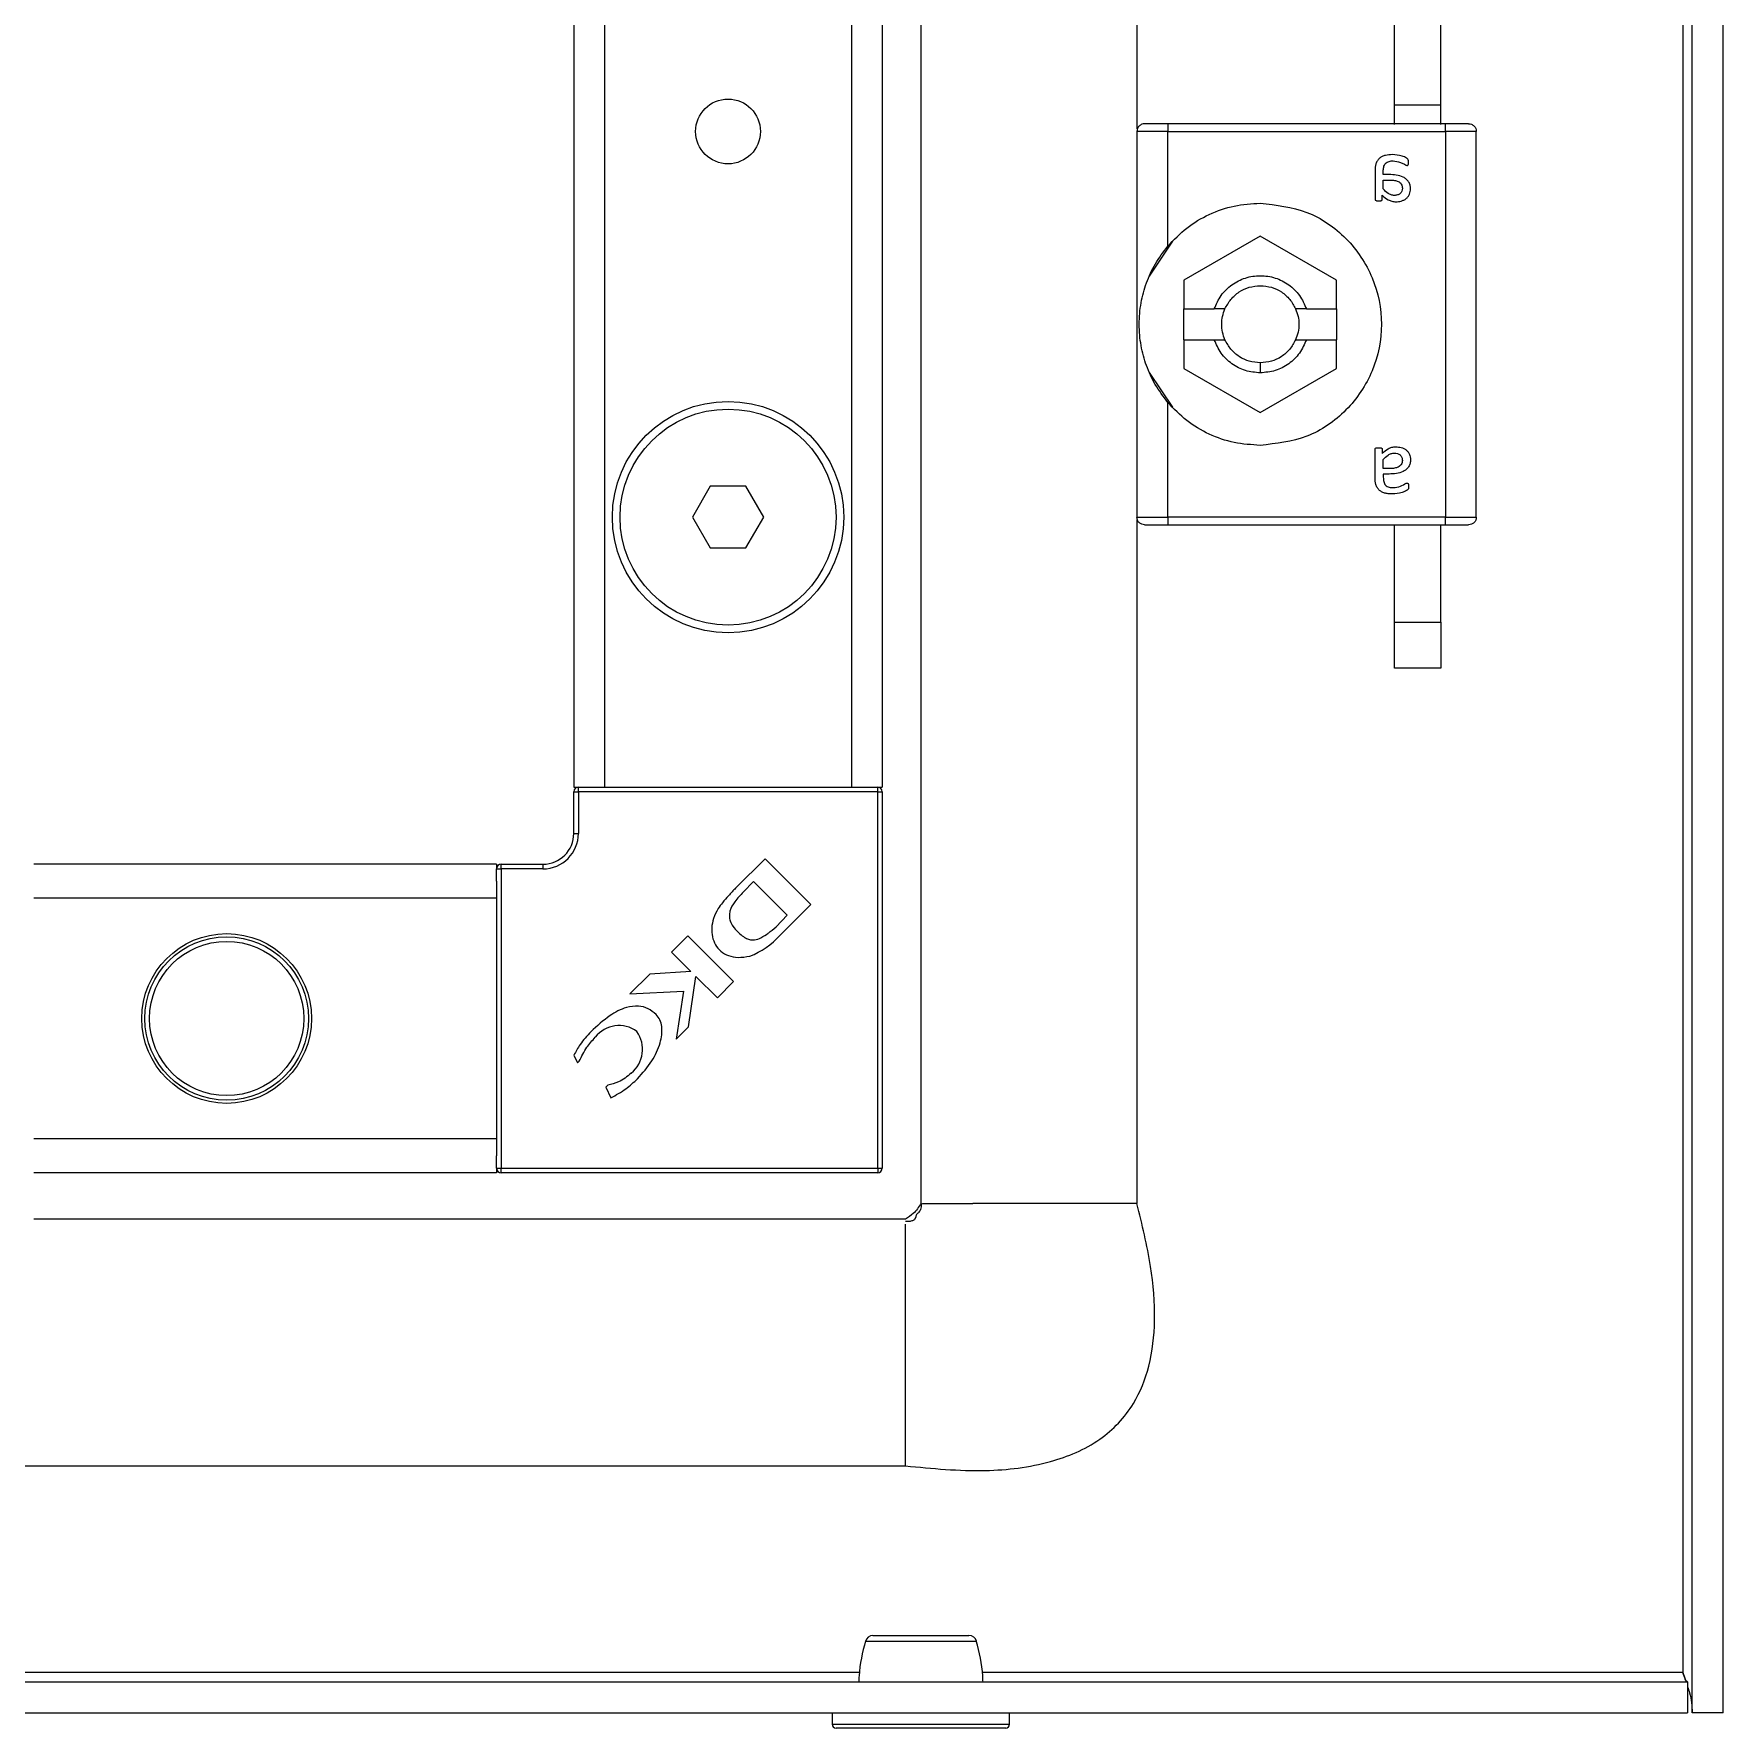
# Model space of a CAD drawing. Header units: millimetres. Extents: x -52 to 1183, y -1011 to 1043.
# Drawn here: x 941.7 to 1051.2, y -876.6 to -766.8 of the extents above; entities that cross this region are included whole.
import ezdxf

# ---------------------------------------------------------------- set-up
doc = ezdxf.new("R2010")
doc.units = ezdxf.units.MM

msp = doc.modelspace()

# ---------------------------------------------------------------- linework, layer by layer
at = {"color": 7, "linetype": 'Continuous', "lineweight": 25}
for p, q in [((1049.23, -875.63), (1049.23, 879.37)), ((1051.23, -875.63), (1051.23, 879.37)), ((999.23, 846.37), (999.23, -842.63)), ((976.73, 819.37), (976.73, -815.63)), ((996.73, 819.37), (996.73, -815.63)), ((1013.23, -753.13), (1013.23, -772.95)), ((1029.93, -771.43), (1029.93, -764.13)), ((1032.93, -771.43), (1032.93, -764.13)), ((1029.93, -772.68), (1029.93, -771.43)), ((1032.93, -772.68), (1032.93, -771.43)), ((1013.23, -773.13), (1013.23, -798.13)), ((1033.23, -772.63), (1015.23, -772.63)), ((1033.83, -772.63), (1033.58, -772.63)), ((1035.23, -798.13), (1035.23, -773.13)), ((1028.67, -775.67), (1028.67, -777.54)), ((1029.2, -775.92), (1029.2, -775.7)), ((1029.58, -775.92), (1029.2, -775.92)), ((1029.2, -776.28), (1029.63, -776.28)), ((1029.2, -776.86), (1029.2, -776.28)), ((1029.13, -777.54), (1029.13, -777.26)), ((1014.06, -782.5), (1015.57, -780.25)), ((1021.23, -779.91), (1016.28, -782.77)), ((1026.18, -782.77), (1021.23, -779.91)), ((1016.28, -782.77), (1016.28, -784.63)), ((1026.18, -784.63), (1026.18, -782.77)), ((1016.28, -786.63), (1016.28, -784.63)), ((1016.28, -784.63), (1018.25, -784.63)), ((1018.94, -784.63), (1018.25, -784.63)), ((1024.22, -784.63), (1023.52, -784.63)), ((1024.22, -784.63), (1026.18, -784.63)), ((1026.18, -784.63), (1026.18, -786.63)), ((1016.28, -786.63), (1016.28, -788.49)), ((1016.28, -786.63), (1018.25, -786.63)), ((1018.25, -786.63), (1018.94, -786.63)), ((1023.52, -786.63), (1024.22, -786.63)), ((1024.22, -786.63), (1026.18, -786.63)), ((1026.18, -788.49), (1026.18, -786.63)), ((1016.28, -788.49), (1021.23, -791.34)), ((1021.23, -791.34), (1026.18, -788.49)), ((1015.57, -791.01), (1014.06, -788.75)), ((1028.67, -795.59), (1028.67, -793.72)), ((1029.13, -793.72), (1029.13, -794)), ((1029.2, -794.98), (1029.2, -794.39)), ((1029.63, -794.98), (1029.2, -794.98)), ((985.58, -796.13), (984.42, -798.13)), ((987.89, -796.13), (985.58, -796.13)), ((989.04, -798.13), (987.89, -796.13)), ((1029.58, -795.34), (1029.2, -795.34)), ((1029.2, -795.34), (1029.2, -795.55)), ((984.42, -798.13), (985.58, -800.13)), ((987.89, -800.13), (989.04, -798.13)), ((1013.23, -798.3), (1013.23, -842.63)), ((1015.23, -798.63), (1033.23, -798.63)), ((1029.93, -804.93), (1029.93, -798.63)), ((1032.93, -804.93), (1032.93, -798.63)), ((1033.58, -798.63), (1033.83, -798.63)), ((985.58, -800.13), (987.89, -800.13)), ((1029.93, -807.93), (1029.93, -804.93)), ((1032.93, -804.93), (1032.93, -807.93)), ((1032.93, -807.93), (1029.93, -807.93)), ((976.73, -815.63), (977.03, -815.63)), ((976.73, -818.63), (976.73, -815.93)), ((977.03, -815.63), (977.68, -815.63)), ((977.68, -815.63), (978.73, -815.63)), ((978.73, -815.63), (994.73, -815.63)), ((994.73, -815.63), (995.79, -815.63)), ((995.79, -815.63), (996.43, -815.63)), ((996.43, -815.63), (996.73, -815.63)), ((996.73, -815.93), (996.73, -840.33)), ((989.13, -820.28), (987.24, -822.17)), ((992.09, -823.24), (989.13, -820.28)), ((971.73, -820.63), (941.73, -820.63)), ((971.73, -820.63), (971.73, -820.93)), ((971.73, -821.72), (971.73, -820.93)), ((972.03, -820.63), (974.73, -820.63)), ((971.73, -821.72), (971.73, -822.83)), ((987.24, -822.17), (987.22, -822.18)), ((988.38, -821.76), (987.72, -822.44)), ((990.56, -823.94), (988.38, -821.76)), ((971.73, -822.83), (971.73, -838.43)), ((990.1, -825.23), (992.09, -823.24)), ((989.84, -824.68), (990.56, -823.94)), ((984.12, -825.28), (983.07, -826.34)), ((987.08, -828.24), (984.12, -825.28)), ((983.07, -826.34), (984.31, -827.58)), ((981.65, -827.75), (980.36, -829.04)), ((984.31, -827.58), (981.65, -827.75)), ((984.16, -831.16), (984.65, -827.9)), ((984.65, -827.9), (986.04, -829.29)), ((980.36, -829.04), (983.84, -828.86)), ((983.84, -828.86), (983.36, -831.96)), ((986.04, -829.29), (987.08, -828.24)), ((983.36, -831.96), (984.16, -831.16)), ((976.74, -833), (976.98, -833.51)), ((976.98, -833.51), (977.09, -833.4)), ((978.93, -834.95), (978.8, -835.08)), ((978.8, -835.08), (979.13, -835.77)), ((971.73, -838.43), (971.73, -839.54)), ((971.73, -840.33), (971.73, -839.54)), ((971.73, -840.63), (941.73, -840.63)), ((971.73, -840.33), (971.73, -840.63)), ((996.43, -840.63), (972.03, -840.63)), ((1002.66, -842.63), (1002.6, -842.63)), ((1009.8, -842.63), (1002.66, -842.63)), ((1009.95, -842.63), (1009.8, -842.63)), ((1012.26, -842.63), (1009.95, -842.63)), ((1013.23, -842.63), (1012.26, -842.63)), ((998.23, -843.63), (941.73, -843.63)), ((998.23, -859.63), (998.23, -843.96)), ((810.23, -859.63), (998.23, -859.63)), ((1048.63, -873.03), (1048.83, -873.63)), ((759.53, -873.63), (1048.93, -873.63)), ((1048.93, -873.63), (1048.93, -875.63)), ((759.53, -875.63), (1048.93, -875.63)), ((993.48, -875.63), (993.48, -876.38)), ((1004.98, -876.38), (1004.98, -875.63)), ((1051.23, -875.63), (1049.23, -875.63)), ((1004.73, -876.63), (993.73, -876.63))]:
    msp.add_line(p, q, dxfattribs=at)
at = {"color": 8, "linetype": 'Continuous', "lineweight": 18}
for p, q in [((1048.63, 876.77), (1048.63, -873.03)), ((978.73, 819.37), (978.73, -815.63)), ((994.73, 819.37), (994.73, -815.63)), ((1032.93, -771.43), (1029.93, -771.43)), ((1015.23, -780.57), (1015.23, -773.13)), ((1015.23, -773.13), (1033.23, -773.13)), ((1033.23, -773.13), (1033.23, -798.13)), ((1021.23, -788.13), (1021.23, -788.78)), ((1015.23, -798.13), (1015.23, -790.69)), ((1033.23, -798.13), (1015.23, -798.13)), ((1029.93, -804.93), (1032.93, -804.93)), ((976.73, -815.93), (977.03, -815.93)), ((977.03, -815.93), (977.03, -815.63)), ((977.03, -815.93), (977.03, -818.63)), ((996.43, -815.93), (977.03, -815.93)), ((996.43, -815.93), (996.43, -815.63)), ((996.43, -840.33), (996.43, -815.93)), ((996.43, -815.93), (996.73, -815.93)), ((976.73, -818.63), (977.03, -818.63)), ((971.73, -820.93), (972.03, -820.93)), ((972.03, -820.93), (972.03, -820.63)), ((974.73, -820.93), (972.03, -820.93)), ((972.03, -820.93), (972.03, -840.33)), ((974.73, -820.63), (974.73, -820.93)), ((971.73, -822.83), (941.73, -822.83)), ((971.73, -838.43), (941.73, -838.43)), ((971.73, -840.33), (972.03, -840.33)), ((972.03, -840.33), (996.43, -840.33)), ((972.03, -840.63), (972.03, -840.33)), ((996.43, -840.33), (996.43, -840.63)), ((996.43, -840.33), (996.73, -840.33)), ((995.26, -873.03), (813.2, -873.03)), ((1048.63, -873.03), (1003.2, -873.03)), ((993.48, -876.38), (1004.98, -876.38))]:
    msp.add_line(p, q, dxfattribs=at)
at = {"color": 7, "linetype": 'Continuous', "lineweight": 25}
for centre, radius in [((986.73, -773.13), 2.1), ((986.73, -798.13), 7.5), ((986.73, -798.13), 7), ((954.23, -830.63), 5.5), ((954.23, -830.63), 5)]:
    msp.add_circle(centre, radius, dxfattribs=at)
at = {"color": 8, "linetype": 'Continuous', "lineweight": 18}
msp.add_circle((954.23, -830.63), 5.3, dxfattribs=at)
at = {"color": 7, "linetype": 'Continuous', "lineweight": 25}
for centre, radius, start, end in [((977.03, -815.93), 0.3, 90, 180), ((996.43, -815.93), 0.3, 0, 90), ((974.73, -818.63), 2, 270, 0), ((972.03, -820.93), 0.3, 90, 180), ((985.66, -820.21), 6.12, 306.9888, 313.0744), ((986.44, -822.02), 4.87, 290.3445, 318.7777), ((979.66, -833.03), 1.94, 53.3097, 142.3464), ((979.22, -832.63), 1.97, 308.454, 35.887), ((972.03, -840.33), 0.3, 180, 270), ((996.43, -840.33), 0.3, 270, 0), ((996.12, -871.13), 0.5, 89.9982, 165.4001), ((1002.35, -871.13), 0.5, 15.316, 90.0228), ((993.73, -876.38), 0.25, 180, 270), ((1004.73, -876.38), 0.25, 270, 0)]:
    msp.add_arc(centre, radius, start, end, dxfattribs=at)
at = {"color": 8, "linetype": 'Continuous', "lineweight": 18}
msp.add_arc((974.73, -818.63), 2.3, 270, 0, dxfattribs=at)
at = {"color": 7, "linetype": 'Continuous', "lineweight": 25}
for points in [[(1013.73, -772.63), (1013.67, -772.64), (1013.54, -772.65), (1013.37, -772.77), (1013.26, -772.93), (1013.24, -773.06), (1013.23, -773.13)], [(1015.23, -772.63), (1015.04, -772.63), (1014.64, -772.63), (1014.15, -772.63), (1013.8, -772.63), (1013.76, -772.63), (1013.73, -772.63)], [(1034.73, -772.63), (1034.71, -772.63), (1034.67, -772.63), (1034.32, -772.63), (1033.82, -772.63), (1033.43, -772.63), (1033.23, -772.63)], [(1034.73, -772.63), (1034.8, -772.64), (1034.93, -772.65), (1035.1, -772.77), (1035.21, -772.93), (1035.23, -773.06), (1035.23, -773.13)], [(1015.23, -780.57), (1015.63, -780.16), (1016.42, -779.33), (1017.9, -778.46), (1019.53, -777.89), (1020.66, -777.81), (1021.23, -777.78)], [(1021.23, -777.78), (1022.26, -777.9), (1024.32, -778.13), (1026.93, -779.95), (1028.67, -782.54), (1029.29, -785.63), (1028.67, -788.72), (1026.93, -791.31), (1024.32, -793.13), (1022.26, -793.36), (1021.23, -793.48)], [(1018.25, -784.63), (1018.38, -784.33), (1018.64, -783.73), (1019.37, -783.03), (1020.25, -782.58), (1021.23, -782.43), (1022.22, -782.58), (1023.1, -783.03), (1023.82, -783.73), (1024.09, -784.33), (1024.22, -784.63)], [(1018.94, -784.63), (1019.06, -784.42), (1019.29, -783.99), (1019.85, -783.51), (1020.51, -783.19), (1020.99, -783.15), (1021.23, -783.13)], [(1021.23, -783.13), (1021.48, -783.15), (1021.96, -783.19), (1022.62, -783.51), (1023.18, -783.99), (1023.41, -784.42), (1023.52, -784.63)], [(1018.94, -786.63), (1018.88, -786.47), (1018.76, -786.15), (1018.72, -785.63), (1018.76, -785.11), (1018.88, -784.79), (1018.94, -784.63)], [(1023.52, -784.63), (1023.58, -784.79), (1023.7, -785.11), (1023.75, -785.63), (1023.7, -786.15), (1023.58, -786.47), (1023.52, -786.63)], [(1021.23, -788.78), (1020.91, -788.75), (1020.25, -788.69), (1019.37, -788.22), (1018.64, -787.53), (1018.38, -786.93), (1018.25, -786.63)], [(1021.23, -788.13), (1020.99, -788.11), (1020.51, -788.07), (1019.85, -787.75), (1019.29, -787.27), (1019.06, -786.84), (1018.94, -786.63)], [(1024.22, -786.63), (1024.09, -786.93), (1023.82, -787.53), (1023.1, -788.22), (1022.22, -788.69), (1021.56, -788.75), (1021.23, -788.78)], [(1023.52, -786.63), (1023.41, -786.84), (1023.18, -787.27), (1022.62, -787.75), (1021.96, -788.07), (1021.48, -788.11), (1021.23, -788.13)], [(1021.23, -793.48), (1020.66, -793.44), (1019.53, -793.37), (1017.9, -792.8), (1016.42, -791.93), (1015.63, -791.1), (1015.23, -790.69)], [(1013.73, -798.63), (1013.67, -798.62), (1013.54, -798.61), (1013.37, -798.49), (1013.26, -798.33), (1013.24, -798.19), (1013.23, -798.13)], [(1035.23, -798.13), (1035.23, -798.19), (1035.21, -798.33), (1035.1, -798.49), (1034.93, -798.61), (1034.8, -798.62), (1034.73, -798.63)], [(1013.73, -798.63), (1013.76, -798.63), (1013.8, -798.63), (1014.15, -798.63), (1014.64, -798.63), (1015.04, -798.63), (1015.23, -798.63)], [(1033.23, -798.63), (1033.43, -798.63), (1033.82, -798.63), (1034.32, -798.63), (1034.67, -798.63), (1034.71, -798.63), (1034.73, -798.63)], [(1000.21, -842.63), (1000.54, -842.63), (1001.18, -842.63), (1002.13, -842.63), (1002.6, -842.63)]]:
    msp.add_open_spline(points, degree=3, dxfattribs=at)
at = {"color": 8, "linetype": 'Continuous', "lineweight": 18}
for points in [[(1015.23, -773.13), (1014.97, -773.13), (1014.45, -773.13), (1013.79, -773.13), (1013.32, -773.13), (1013.26, -773.13), (1013.23, -773.13)], [(1015.23, -772.63), (1015.23, -772.64), (1015.23, -772.65), (1015.23, -772.77), (1015.23, -772.93), (1015.23, -773.06), (1015.23, -773.13)], [(1033.23, -773.13), (1033.23, -773.06), (1033.23, -772.93), (1033.23, -772.77), (1033.23, -772.65), (1033.23, -772.64), (1033.23, -772.63)], [(1035.23, -773.13), (1035.2, -773.13), (1035.14, -773.13), (1034.68, -773.13), (1034.02, -773.13), (1033.5, -773.13), (1033.23, -773.13)], [(1013.23, -798.13), (1013.26, -798.13), (1013.32, -798.13), (1013.79, -798.13), (1014.45, -798.13), (1014.97, -798.13), (1015.23, -798.13)], [(1015.23, -798.13), (1015.23, -798.19), (1015.23, -798.33), (1015.23, -798.49), (1015.23, -798.61), (1015.23, -798.62), (1015.23, -798.63)], [(1033.23, -798.63), (1033.23, -798.62), (1033.23, -798.61), (1033.23, -798.49), (1033.23, -798.33), (1033.23, -798.19), (1033.23, -798.13)], [(1033.23, -798.13), (1033.5, -798.13), (1034.02, -798.13), (1034.68, -798.13), (1035.14, -798.13), (1035.2, -798.13), (1035.23, -798.13)]]:
    msp.add_open_spline(points, degree=3, dxfattribs=at)
at = {"color": 7, "linetype": 'Continuous', "lineweight": 25}
for points, knots in [([(1029.79, -774.63), (1029.64, -774.64), (1029.41, -774.65), (1029.13, -774.74), (1028.95, -774.86), (1028.81, -775.03), (1028.69, -775.3), (1028.68, -775.52), (1028.67, -775.67)], [0, 0, 0, 0, 0.250089, 0.382495, 0.500259, 0.622163, 0.750133, 1, 1, 1, 1]), ([(1029.2, -775.7), (1029.21, -775.62), (1029.21, -775.48), (1029.27, -775.31), (1029.35, -775.2), (1029.45, -775.12), (1029.58, -775.07), (1029.71, -775.04), (1029.8, -775.04), (1029.84, -775.04)], [0, 0, 0, 0, 0.250023, 0.382539, 0.499802, 0.620838, 0.749652, 0.874777, 1, 1, 1, 1]), ([(1030.85, -775.13), (1030.85, -775.07), (1030.85, -774.99), (1030.78, -774.9), (1030.65, -774.81), (1030.32, -774.68), (1030, -774.65), (1029.79, -774.63)], [0, 0, 0, 0, 0.124693, 0.187182, 0.249773, 0.500039, 1, 1, 1, 1]), ([(1029.84, -775.04), (1030, -775.06), (1030.24, -775.09), (1030.5, -775.21), (1030.62, -775.28), (1030.69, -775.32), (1030.73, -775.33), (1030.75, -775.34)], [0, 0, 0, 0, 0.4987, 0.749508, 0.874949, 0.946783, 1, 1, 1, 1]), ([(1030.75, -775.34), (1030.76, -775.33), (1030.78, -775.33), (1030.79, -775.32), (1030.81, -775.31), (1030.83, -775.28), (1030.84, -775.24), (1030.85, -775.2), (1030.85, -775.16), (1030.85, -775.14), (1030.85, -775.13)], [0, 0, 0, 0, 0.128825, 0.180169, 0.243397, 0.36986, 0.499864, 0.749649, 0.843476, 1, 1, 1, 1]), ([(1030.97, -776.84), (1030.96, -776.77), (1030.96, -776.61), (1030.86, -776.39), (1030.7, -776.21), (1030.44, -776.05), (1030.05, -775.94), (1029.74, -775.93), (1029.58, -775.92)], [0, 0, 0, 0, 0.125049, 0.249886, 0.370856, 0.49982, 0.749609, 1, 1, 1, 1]), ([(1029.63, -776.28), (1029.73, -776.28), (1029.92, -776.29), (1030.14, -776.35), (1030.29, -776.44), (1030.38, -776.54), (1030.43, -776.67), (1030.44, -776.76), (1030.44, -776.81)], [0, 0, 0, 0, 0.279652, 0.500248, 0.629485, 0.750186, 0.875763, 1, 1, 1, 1]), ([(1028.67, -777.54), (1028.68, -777.55), (1028.68, -777.57), (1028.69, -777.58), (1028.72, -777.61), (1028.79, -777.63), (1028.86, -777.63), (1028.9, -777.63)], [0, 0, 0, 0, 0.124881, 0.183376, 0.250934, 0.500336, 1, 1, 1, 1]), ([(1028.9, -777.63), (1028.95, -777.63), (1029.02, -777.63), (1029.09, -777.61), (1029.12, -777.59), (1029.13, -777.57), (1029.13, -777.55), (1029.13, -777.54)], [0, 0, 0, 0, 0.499718, 0.749437, 0.810587, 0.875078, 1, 1, 1, 1]), ([(1029.13, -777.26), (1029.26, -777.37), (1029.44, -777.54), (1029.72, -777.65), (1029.88, -777.68), (1029.97, -777.69), (1030.01, -777.69)], [0, 0, 0, 0, 0.499113, 0.749325, 0.874665, 1, 1, 1, 1]), ([(1029.93, -777.28), (1029.85, -777.27), (1029.71, -777.26), (1029.45, -777.12), (1029.3, -776.97), (1029.2, -776.86)], [0, 0, 0, 0, 0.249939, 0.499864, 1, 1, 1, 1]), ([(1030.44, -776.81), (1030.43, -776.87), (1030.43, -776.97), (1030.36, -777.09), (1030.3, -777.16), (1030.21, -777.22), (1030.12, -777.25), (1030.02, -777.27), (1029.96, -777.28), (1029.93, -777.28)], [0, 0, 0, 0, 0.2491681, 0.3736348, 0.4993903, 0.6193944, 0.7496557, 0.8747703, 1, 1, 1, 1]), ([(1030.01, -777.69), (1030.13, -777.68), (1030.31, -777.67), (1030.54, -777.58), (1030.69, -777.49), (1030.82, -777.36), (1030.94, -777.15), (1030.96, -776.97), (1030.97, -776.84)], [0, 0, 0, 0, 0.25007, 0.379181, 0.500499, 0.62417, 0.750842, 1, 1, 1, 1]), ([(1015.23, -790.69), (1014.95, -790.31), (1014.38, -789.56), (1013.82, -788.31), (1013.47, -787.03), (1013.34, -785.63), (1013.47, -784.22), (1013.82, -782.94), (1014.38, -781.7), (1014.95, -780.94), (1015.23, -780.57)], [0, 0, 0, 0, 0.125762, 0.25037, 0.375307, 0.500139, 0.62481, 0.749763, 0.874888, 1, 1, 1, 1]), ([(1028.67, -793.72), (1028.68, -793.71), (1028.68, -793.69), (1028.69, -793.67), (1028.72, -793.65), (1028.79, -793.63), (1028.86, -793.63), (1028.9, -793.63)], [0, 0, 0, 0, 0.124884, 0.186377, 0.250914, 0.500322, 1, 1, 1, 1]), ([(1028.9, -793.63), (1028.95, -793.63), (1029.01, -793.63), (1029.08, -793.65), (1029.1, -793.66), (1029.12, -793.67), (1029.13, -793.69), (1029.13, -793.71), (1029.13, -793.72)], [0, 0, 0, 0, 0.499162, 0.644242, 0.749698, 0.813605, 0.875217, 1, 1, 1, 1]), ([(1029.13, -794), (1029.26, -793.89), (1029.44, -793.72), (1029.76, -793.59), (1029.93, -793.58), (1030.01, -793.57)], [0, 0, 0, 0, 0.499364, 0.749701, 1, 1, 1, 1]), ([(1029.2, -794.39), (1029.3, -794.29), (1029.45, -794.13), (1029.68, -794.02), (1029.82, -793.99), (1029.89, -793.98), (1029.93, -793.98)], [0, 0, 0, 0, 0.499765, 0.749504, 0.874771, 1, 1, 1, 1]), ([(1029.93, -793.98), (1029.99, -793.99), (1030.09, -793.99), (1030.21, -794.04), (1030.3, -794.1), (1030.36, -794.17), (1030.41, -794.26), (1030.44, -794.35), (1030.44, -794.42), (1030.44, -794.45)], [0, 0, 0, 0, 0.2496231, 0.3771401, 0.499734, 0.6227303, 0.7498125, 0.8748762, 1, 1, 1, 1]), ([(1030.01, -793.57), (1030.13, -793.58), (1030.31, -793.59), (1030.54, -793.67), (1030.69, -793.77), (1030.82, -793.9), (1030.94, -794.11), (1030.96, -794.29), (1030.97, -794.41)], [0, 0, 0, 0, 0.25007, 0.379559, 0.500499, 0.624556, 0.750843, 1, 1, 1, 1]), ([(1030.97, -794.41), (1030.97, -794.45), (1030.97, -794.53), (1030.94, -794.69), (1030.86, -794.87), (1030.7, -795.05), (1030.44, -795.21), (1030.05, -795.32), (1029.74, -795.33), (1029.58, -795.34)], [0, 0, 0, 0, 0.0626366, 0.1252782, 0.2500723, 0.3748405, 0.4999941, 0.7496958, 1, 1, 1, 1]), ([(1030.44, -794.45), (1030.44, -794.5), (1030.43, -794.59), (1030.38, -794.72), (1030.29, -794.82), (1030.14, -794.91), (1029.92, -794.97), (1029.73, -794.98), (1029.63, -794.98)], [0, 0, 0, 0, 0.124446, 0.249795, 0.37, 0.499734, 0.719932, 1, 1, 1, 1]), ([(1029.79, -796.63), (1029.71, -796.63), (1029.57, -796.62), (1029.34, -796.59), (1029.13, -796.52), (1028.95, -796.4), (1028.81, -796.23), (1028.69, -795.96), (1028.68, -795.73), (1028.67, -795.59)], [0, 0, 0, 0, 0.1252554, 0.2504368, 0.3830659, 0.5004929, 0.622629, 0.7502495, 1, 1, 1, 1]), ([(1029.2, -795.55), (1029.21, -795.6), (1029.21, -795.69), (1029.23, -795.82), (1029.27, -795.95), (1029.35, -796.06), (1029.45, -796.14), (1029.62, -796.21), (1029.75, -796.21), (1029.84, -796.22)], [0, 0, 0, 0, 0.125295, 0.250514, 0.383518, 0.50035, 0.621938, 0.750243, 1, 1, 1, 1]), ([(1030.85, -796.13), (1030.85, -796.16), (1030.85, -796.21), (1030.84, -796.29), (1030.78, -796.36), (1030.65, -796.45), (1030.32, -796.58), (1030, -796.61), (1029.79, -796.63)], [0, 0, 0, 0, 0.062686, 0.125173, 0.187628, 0.250185, 0.500314, 1, 1, 1, 1]), ([(1029.84, -796.22), (1030.01, -796.2), (1030.31, -796.18), (1030.58, -795.97), (1030.73, -795.93), (1030.75, -795.92)], [0, 0, 0, 0, 0.498852, 0.946609, 1, 1, 1, 1]), ([(1030.75, -795.92), (1030.76, -795.92), (1030.78, -795.93), (1030.79, -795.94), (1030.81, -795.95), (1030.83, -795.97), (1030.85, -796.03), (1030.85, -796.09), (1030.85, -796.13)], [0, 0, 0, 0, 0.13107, 0.182437, 0.243796, 0.371388, 0.500442, 1, 1, 1, 1]), ([(987.22, -822.18), (987.14, -822.26), (986.99, -822.42), (986.84, -822.59), (986.76, -822.67)], [0, 0, 0, 0, 0.486421, 1, 1, 1, 1]), ([(987.72, -822.44), (987.53, -822.64), (987.18, -823), (986.86, -823.54), (986.8, -823.99), (986.86, -824.33), (987.05, -824.69), (987.25, -824.9), (987.36, -825.01)], [0, 0, 0, 0, 0.274676, 0.503042, 0.607381, 0.716579, 0.843412, 1, 1, 1, 1]), ([(986.08, -823.51), (985.97, -823.72), (985.77, -824.11), (985.65, -824.74), (985.69, -825.33), (985.89, -825.87), (986.25, -826.3), (986.77, -826.59), (987.42, -826.71), (987.88, -826.63), (988.13, -826.58)], [0, 0, 0, 0, 0.1380907, 0.2654555, 0.3840134, 0.4961027, 0.6057595, 0.7197905, 0.8476619, 1, 1, 1, 1]), ([(986.76, -822.67), (986.63, -822.82), (986.38, -823.09), (986.18, -823.38), (986.08, -823.51)], [0, 0, 0, 0, 0.55183, 1, 1, 1, 1]), ([(987.36, -825.01), (987.45, -825.1), (987.63, -825.27), (987.91, -825.45), (988.18, -825.54), (988.51, -825.54), (988.91, -825.39), (989.19, -825.2), (989.34, -825.1)], [0, 0, 0, 0, 0.176808, 0.319231, 0.43938, 0.552395, 0.749205, 1, 1, 1, 1]), ([(982.07, -830.37), (981.9, -830.23), (981.57, -829.95), (980.88, -829.78), (980, -829.91), (978.92, -830.48), (978.24, -831.12), (977.84, -831.49)], [0, 0, 0, 0, 0.130532, 0.266031, 0.423997, 0.666819, 1, 1, 1, 1]), ([(980.86, -834.54), (981.19, -834.16), (981.81, -833.47), (982.36, -832.3), (982.5, -831.36), (982.34, -830.71), (982.16, -830.48), (982.07, -830.37)], [0, 0, 0, 0, 0.315674, 0.58952, 0.813199, 0.909026, 1, 1, 1, 1]), ([(977.84, -831.49), (977.59, -831.76), (977.17, -832.22), (976.86, -832.77), (976.74, -833)], [0, 0, 0, 0, 0.577653, 1, 1, 1, 1]), ([(977.09, -833.4), (977.24, -833.09), (977.5, -832.52), (977.93, -832.06), (978.12, -831.85)], [0, 0, 0, 0, 0.547643, 1, 1, 1, 1]), ([(980.45, -834.18), (980.19, -834.39), (979.74, -834.77), (979.17, -834.89), (978.93, -834.95)], [0, 0, 0, 0, 0.5796082, 1, 1, 1, 1]), ([(979.13, -835.77), (979.47, -835.59), (980.1, -835.25), (980.62, -834.76), (980.86, -834.54)], [0, 0, 0, 0, 0.5368, 1, 1, 1, 1]), ([(999.27, -842.63), (999.25, -842.77), (999.23, -843.01), (999.09, -843.21), (998.97, -843.3), (998.92, -843.4), (998.91, -843.47), (998.89, -843.53), (998.87, -843.57), (998.85, -843.6), (998.82, -843.65), (998.77, -843.7), (998.65, -843.76), (998.46, -843.8), (998.31, -843.79), (998.23, -843.79)], [0, 0, 0, 0, 0.233411, 0.418546, 0.549351, 0.595026, 0.631329, 0.647111, 0.661994, 0.676639, 0.691742, 0.725563, 0.766794, 0.872627, 1, 1, 1, 1]), ([(998.23, -859.63), (999.96, -859.8), (1003.1, -860.1), (1007.43, -859.59), (1010.86, -858.16), (1013.07, -855.84), (1014.16, -853.08), (1014.48, -850.03), (1014.18, -846.47), (1013.57, -843.98), (1013.23, -842.63)], [0, 0, 0, 0, 0.176713, 0.320911, 0.440308, 0.54837, 0.6374, 0.738878, 0.858543, 1, 1, 1, 1]), ([(999.23, -842.63), (999.08, -842.86), (998.82, -843.26), (998.41, -843.52), (998.23, -843.63)], [0, 0, 0, 0, 0.561561, 1, 1, 1, 1]), ([(999.34, -842.63), (999.37, -842.63), (999.46, -842.63), (999.92, -842.63), (1000.21, -842.63)], [0, 0, 0, 0, 0.356727, 1, 1, 1, 1]), ([(996.12, -870.63), (996.16, -870.63), (996.25, -870.63), (996.8, -870.63), (997.61, -870.63), (998.6, -870.63), (999.67, -870.63), (1000.45, -870.63), (1000.84, -870.63), (1000.94, -870.63)], [0, 0, 0, 0, 0.158514, 0.317278, 0.475863, 0.634247, 0.792477, 0.950708, 1, 1, 1, 1]), ([(1000.94, -870.63), (1001.13, -870.63), (1001.6, -870.63), (1002.14, -870.63), (1002.27, -870.63), (1002.33, -870.63)], [0, 0, 0, 0, 0.256553, 0.627981, 1, 1, 1, 1]), ([(995.64, -870.98), (995.45, -871.72), (995.23, -872.58), (995.21, -873.5), (995.21, -873.63)], [0, 0, 0, 0, 0.85815, 1, 1, 1, 1]), ([(1003.26, -873.63), (1003.25, -873.5), (1003.23, -872.58), (1003.01, -871.72), (1002.82, -870.98)], [0, 0, 0, 0, 0.14185, 1, 1, 1, 1]), ([(1048.93, -873.63), (1048.88, -873.63), (1048.83, -873.56), (1048.73, -873.34), (1048.68, -873.19), (1048.63, -873.03)], [0, 0, 0, 0, 0.5, 0.5, 1, 1, 1, 1]), ([(1048.93, -873.95), (1048.98, -874.08), (1049.17, -874.64), (1049.21, -875.2), (1049.23, -875.63)], [0, 0, 0, 0, 0.2265409, 1, 1, 1, 1])]:
    msp.add_open_spline(points, degree=3, knots=knots, dxfattribs=at)
at = {"color": 8, "linetype": 'Continuous', "lineweight": 18}
for points, knots in [([(1001.2, -871.01), (1001.09, -871.01), (1000.64, -871.01), (1000.12, -871.01), (999.33, -871.01), (998.5, -871.01), (997.36, -871.01), (996.41, -871.01), (995.83, -871.01), (995.58, -871.01), (995.65, -871.01), (995.65, -871.01)], [0, 0, 0, 0, 0.048751, 0.204942, 0.205393, 0.362034, 0.518827, 0.675799, 0.832923, 0.989778, 1, 1, 1, 1]), ([(1002.79, -871.01), (1002.8, -871.01), (1002.86, -871.01), (1002.55, -871.01), (1001.97, -871.01), (1001.42, -871.01), (1001.2, -871.01)], [0, 0, 0, 0, 0.083271, 0.424284, 0.764725, 1, 1, 1, 1])]:
    msp.add_open_spline(points, degree=3, knots=knots, dxfattribs=at)

doc.saveas('drawing.dxf')
